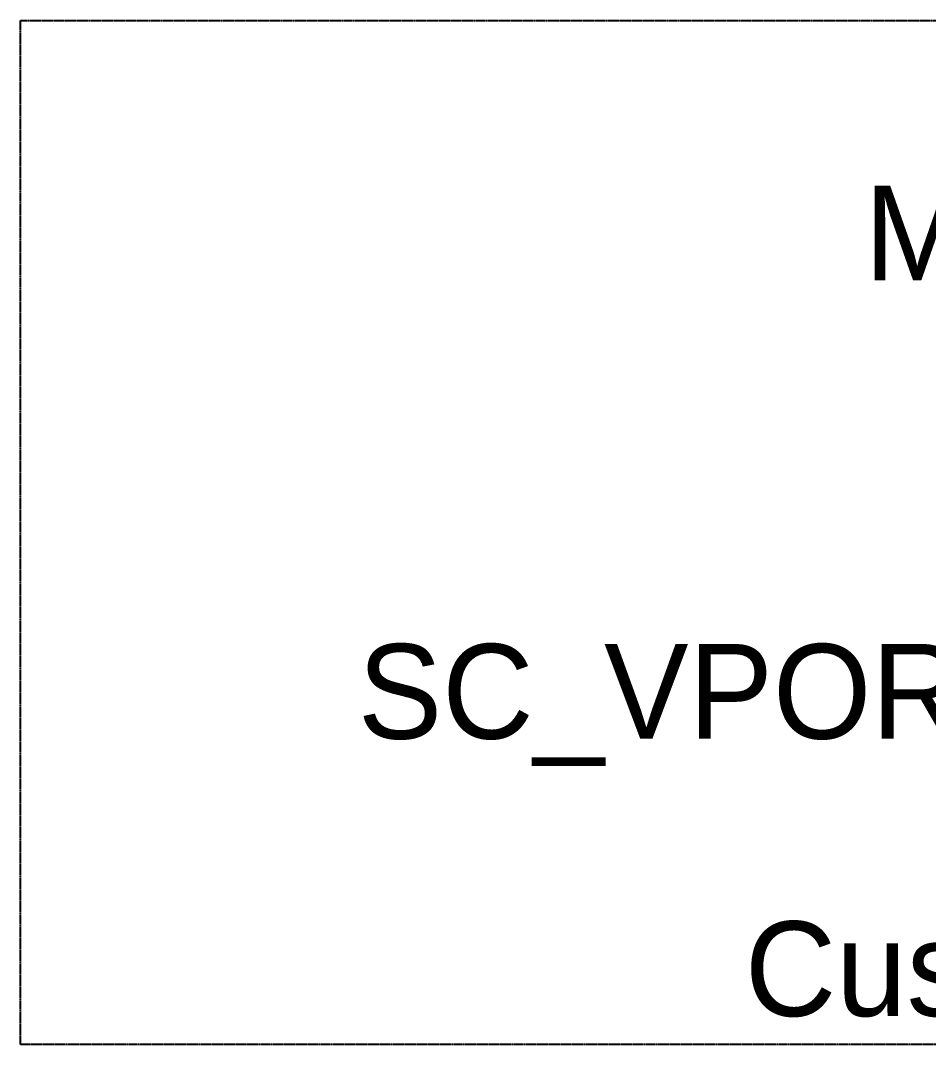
# Model space of a CAD drawing. Header units: millimetres. Extents: x -244126 to 368105, y -173968 to 259060.
# Drawn here: x -2615 to -1752, y 4444 to 5418 of the extents above; entities that cross this region are included whole.
import ezdxf
from ezdxf.enums import TextEntityAlignment as Align

# ---------------------------------------------------------------- set-up
doc = ezdxf.new("R2010")
doc.units = ezdxf.units.MM
doc.header["$MEASUREMENT"] = 0
doc.linetypes.add('005_GG_TA_LINE', pattern=[13.75, 5, -1.25, 1.25, -1.25, 5])
doc.linetypes.add('TA_G_001.00_GG_TA_L_INE', pattern=[2.95, 1.1, -0.25, 0.25, -0.25, 1.1])
doc.styles.add('TA', font='Cordia New.ttf', dxfattribs={"height": 4.5})

# ---------------------------------------------------------------- blocks, each defined once
blk = doc.blocks.new('*U460')
at = {"color": 250, "linetype": 'TA_G_001.00_GG_TA_L_INE'}
blk.add_lwpolyline([(-194.79, -24), (-1327.21, -24), (-1327.21, 949.03), (-194.79, 949.03)], close=True, dxfattribs=at)
at = {"color": 0, "lineweight": -3}
blk.add_lwpolyline([(0, 0), (295.21, 0), (295.21, 121.24), (0, 121.24)], close=True, dxfattribs=at)
at = {"color": 150, "linetype": '005_GG_TA_LINE', "style": 'TA'}
for tag, p in [('NAME_VIEWPORT', (-224.03, 675.13)), ('SC_VPORT', (-224.03, 239.54)), ('SEQ_VIEWPORT', (-224.03, -24))]:
    blk.add_attdef(tag, text='', height=90, dxfattribs=at).set_placement(p, align=Align.BOTTOM_RIGHT)

msp = doc.modelspace()

# ---------------------------------------------------------------- block references
msp.add_blockref('*U460', (-1288.07155, 4468.49185)).add_auto_attribs({'NAME_VIEWPORT': 'M103', 'SEQ_VIEWPORT': 'Custom', 'SC_VPORT': 'SC_VPORT :2'})

doc.saveas('drawing.dxf')
